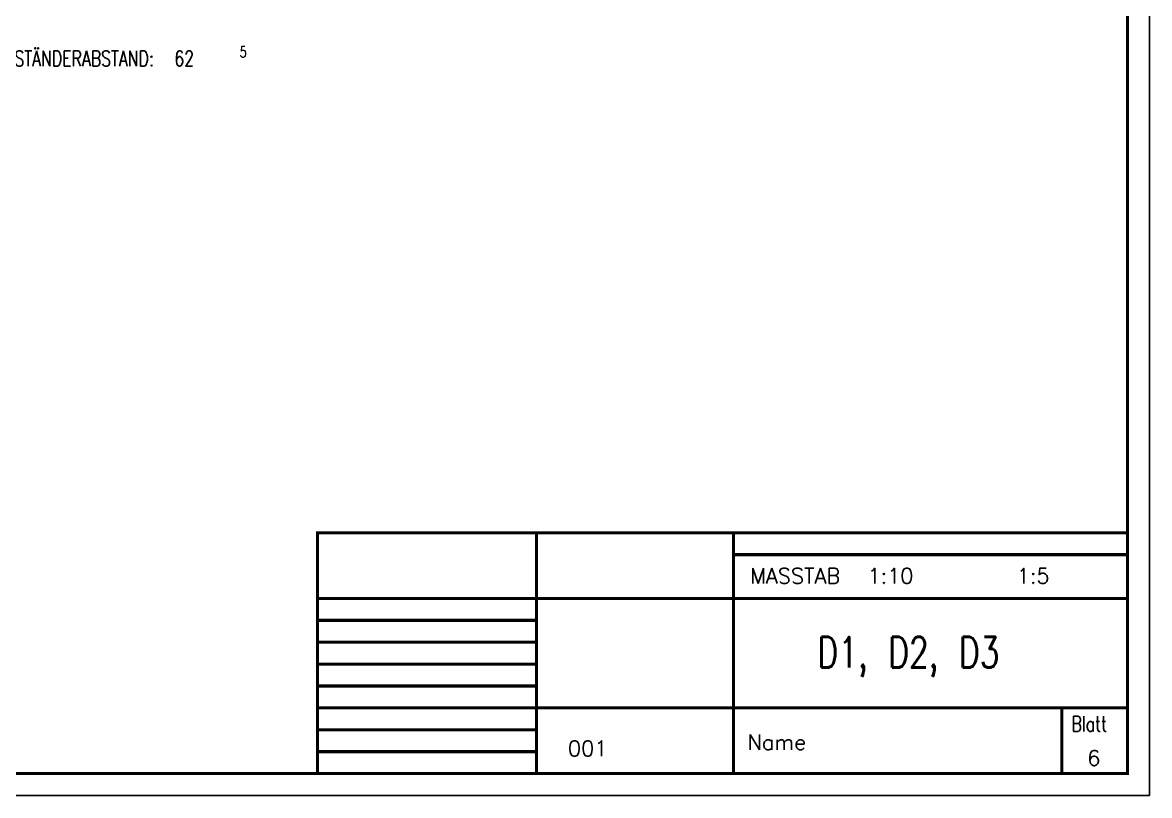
# Model space of a CAD drawing. Extents: x 0 to 21025, y 0 to 14850.
# Drawn here: x 14590 to 21025, y 0 to 4414 of the extents above; entities that cross this region are included whole.
import ezdxf

# ---------------------------------------------------------------- set-up
doc = ezdxf.new("R2010")
doc.units = 0
doc.header["$LTSCALE"] = 175
doc.layers.get('0').update_dxf_attribs({"linetype": 'CONTINUOUS'})
doc.layers.add('LEGENDE-35', color=7, linetype='CONTINUOUS')
doc.layers.add('LEGENDE-70', color=7, linetype='CONTINUOUS')
doc.styles.get("Standard").update_dxf_attribs({"font": 'TXT.SHX', "width": 0.75})

msp = doc.modelspace()

# ---------------------------------------------------------------- linework, layer by layer
msp.add_lwpolyline([(0, 0), (21025, 0), (21025, 14850), (0, 14850)], close=True)
at = {"const_width": 17.5}
msp.add_lwpolyline([(500, 125), (20900, 125), (20900, 14725), (500, 14725)], close=True, dxfattribs=at)
for points in [[(20900, 1500), (16275, 1500), (16275, 125)], [(17525, 125), (17525, 1500)], [(18650, 125), (18650, 1495)], [(18650, 1375), (20901.604101, 1375)], [(17525, 1125), (16275, 1125)], [(17525, 1125), (20900, 1125)], [(17525, 1000), (16275, 1000)], [(17525, 875), (16275, 875)], [(17525, 750), (16275, 750)], [(17525, 625), (16275, 625)], [(17525, 500), (16275, 500)], [(17525, 500), (20900, 500)], [(20525, 125), (20525, 495)], [(17525, 375), (16275, 375)], [(17525, 250), (16275, 250)]]:
    msp.add_lwpolyline(points, dxfattribs=at)

# ---------------------------------------------------------------- texts
at = {"layer": 'LEGENDE-35', "width": 0.75}
for s, height, p in [('METALSTÄNDERABSTAND:  62', 87.5, (14280, 4165)), ('5', 62.5, (15830, 4215)), ('Blatt', 87.5, (20580, 365))]:
    msp.add_text(s, height=height, dxfattribs=at).set_placement(p)
at = {"layer": 'LEGENDE-35'}
for s, p in [('MASSTAB  1:10      1:5', (18745.266644, 1210.264338)), ('Name', (18730, 260)), ('001', (17705, 225)), ('6', (20670, 170))]:
    msp.add_text(s, height=87.5, dxfattribs=at).set_placement(p)
at = {"layer": 'LEGENDE-70', "width": 0.75}
msp.add_text('D1, D2, D3', height=175, dxfattribs=at).set_placement((19130, 730))

doc.saveas('drawing.dxf')
